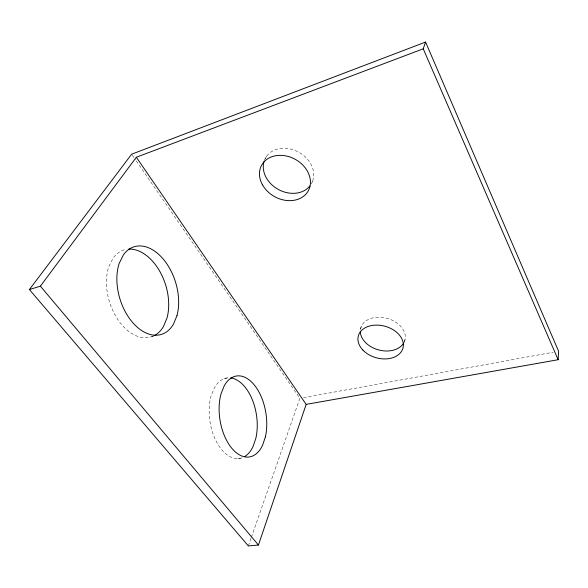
<?xml version="1.0" encoding="UTF-8"?>
<svg xmlns="http://www.w3.org/2000/svg" width="588" height="588" viewBox="0 0 588 588"><rect width="100%" height="100%" fill="white"/><g stroke="black" fill="none" stroke-linecap="round" stroke-linejoin="round"><path stroke-width="0.44" stroke-dasharray="2.94 2.21" d="M404.324 342.378L405.191 338.835M360.473 329.398L361.532 325.921M248.356 545.943L251.069 538.174M251.37 537.307L299.873 398.326L135.799 160.245M311.537 183.596L312.625 181.155M265.276 158.701L266.548 156.334M151.579 336.77L153.284 336.351M224.594 378.518L228.997 377.614M303.474 397.672L553.19 352.241M237.684 458.574L242.16 457.905M132.153 154.96L135.277 159.495M242.028 457.787A40.719 23.476 81 0 1 215.928 440.728A40.719 23.476 81 0 1 211.107 395.893L214.429 387.757A40.719 23.476 81 0 1 228.908 377.805M153.159 336.167A45.555 29.319 72.5 0 1 117.005 318.248A45.555 29.319 72.5 0 1 108.853 266.54L113.109 258.103A45.555 29.319 72.5 0 1 126.251 249.393M264.321 160.568A26.328 21.256 28.9 0 1 297.138 151.351A26.328 21.256 28.9 0 1 311.655 183.331M360.459 329.17A22.91 16.354 15.3 0 1 388.345 318.703A22.91 16.354 15.3 0 1 403.787 342.877"/><path stroke-width="0.88" d="M306.164 404.39L558.144 359.724L558.6 351.256L425.572 42.057L131.631 154.203L29.4 289.539L248.356 545.943L258.433 545.039L306.164 404.39L136.343 157.253L423.235 48.804L425.572 42.057M29.4 289.539L40.396 286.172L136.343 157.253M40.396 286.172L258.433 545.039M423.235 48.804L558.144 359.724M230.665 377.915A40.719 23.476 81 0 1 255.802 438.486L253.002 446.63A40.719 23.476 81 0 1 244.365 456.714M128.816 249.106A45.555 29.319 72.5 0 1 160.142 271.979A45.555 29.319 72.5 0 1 166.97 318.13L163.457 326.568A45.555 29.319 72.5 0 1 153.931 335.807M309.905 185.97A26.328 21.256 28.9 0 1 278.543 189.586A26.328 21.256 28.9 0 1 264.063 161.325M403.787 342.877A22.91 16.354 15.3 0 1 378.988 350.029A22.91 16.354 15.3 0 1 360.297 331.742M265.379 436.95L262.638 445.131A40.991 23.211 80.8 0 1 231.54 447.946A40.991 23.211 80.8 0 1 220.992 393.967L224.249 385.794A40.991 23.211 80.8 0 1 254.472 385.177A40.991 23.211 80.8 0 1 265.379 436.95M176.988 315.565L173.541 324.047A45.886 29.04 72.7 0 1 133.27 323.224A45.886 29.04 72.7 0 1 119.202 263.38L123.384 254.913A45.886 29.04 72.7 0 1 162.479 258.198A45.886 29.04 72.7 0 1 176.988 315.565M362.921 350.11A23.138 16.361 15.3 0 0 401.832 350.852A23.138 16.361 15.3 0 0 377.18 325.105A23.138 16.361 15.3 0 0 362.921 350.11M262.491 184.838A26.622 21.322 28.7 0 0 306.635 193.29A26.622 21.322 28.7 0 0 285.753 155.886A26.622 21.322 28.7 0 0 262.491 184.838"/></g></svg>
